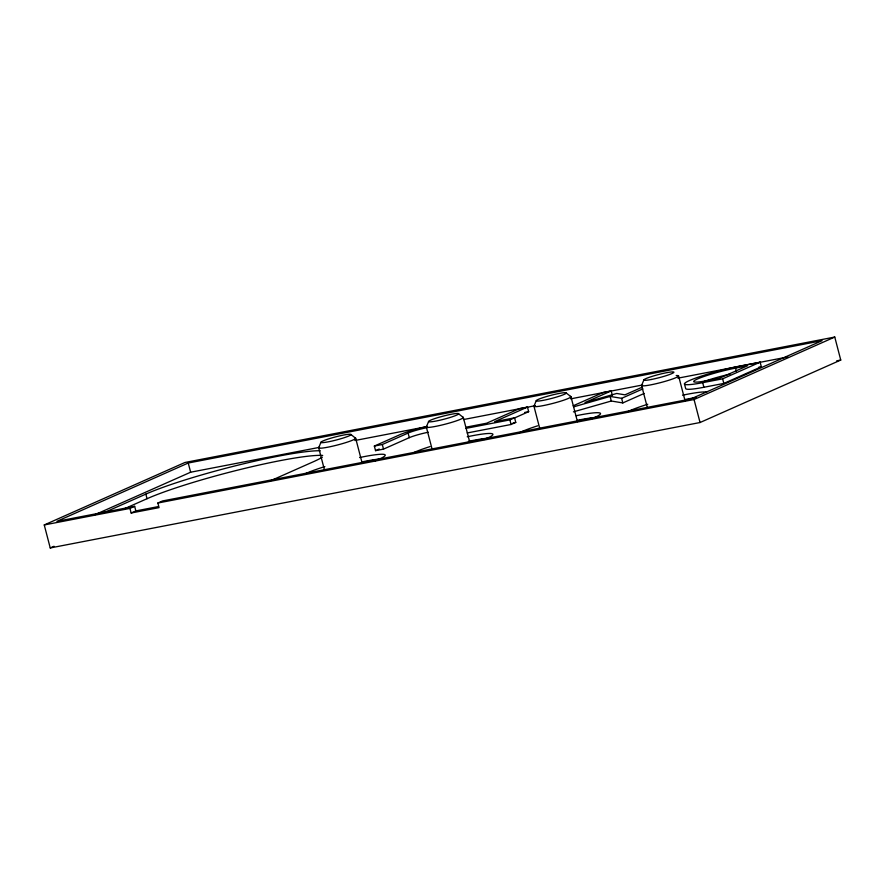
<?xml version="1.0" encoding="UTF-8"?>
<svg xmlns="http://www.w3.org/2000/svg" width="885" height="885" viewBox="0 0 885 885"><rect width="100%" height="100%" fill="white"/><g stroke="black" fill="none" stroke-linecap="round" stroke-linejoin="round"><path stroke-width="1.33" d="M320.956 442.29L318.688 447.777L324.507 470.112M428.594 421.514L426.327 427.001L432.145 449.337M536.233 400.739L533.954 406.226L539.773 428.561M643.871 379.964L641.592 385.451L647.411 407.786M44.25 524.949L184.954 462.479L834.765 337.052L840.75 360.051L700.046 422.521L50.235 547.948L44.25 524.949L129.962 508.41L134.653 506.331L135.847 510.922L131.157 513.012L129.962 508.41M131.157 513.012L159.068 507.625L157.862 503.023L162.552 500.943L690.776 398.98L822.099 340.67L188.239 463.021L56.917 521.331L134.653 506.331M94.662 514.827L190.629 472.214L319.573 447.334M103.445 512.935L145.848 494.107A100.337 10.31 -14.6 0 1 237.611 465.256A100.337 10.31 -14.6 0 1 320.259 450.775M123.347 509.229L147.043 498.709A100.337 10.31 -14.6 0 1 240.62 469.404A100.337 10.31 -14.6 0 1 322.704 455.432M50.235 547.948L54.007 546.277M269.637 481.163L313.279 461.793A100.337 10.31 -14.6 0 0 322.383 457.18M428.296 432.234A14.337 1.471 -14.6 0 0 409.301 437.666L383.515 449.115L375.539 450.653L374.344 446.062L400.131 434.601A23.884 2.456 -14.6 0 1 426.238 426.725M374.344 446.062L382.309 444.513L408.107 433.064A14.337 1.471 -14.6 0 1 427.101 427.632M375.539 450.653L379.223 449.016M513.51 418.406L528.666 411.68L527.471 407.078L494.638 421.658L514.572 417.808L515.767 422.41L511.076 424.49L467.225 432.953M466.03 428.362L509.882 419.899L514.572 417.808M573.192 405.795L603.216 392.464L611.192 390.927L612.387 395.518M611.192 390.927L584.985 402.553L616.734 393.471L624.965 394.843L642.433 387.088M573.535 406.879L610.108 396.425L621.613 398.327L642.875 388.891M573.425 411.857L611.303 401.016L622.819 402.929L644.081 393.482M760.138 362.175L740.214 366.014A38.221 3.927 -14.6 0 0 689.559 380.506A38.221 3.927 -14.6 0 0 702.69 382.674L722.625 378.835L760.138 362.175L761.343 366.766L723.819 383.426L703.885 387.276A38.221 3.927 -14.6 0 1 685.643 388.449L684.448 383.847M157.862 503.023L694.05 399.522L834.765 337.052M527.471 407.078L519.495 408.616L486.661 423.196L466.738 427.046M354.863 440.52L426.802 426.636M463.452 419.556L535.392 405.673M570.681 398.858L642.61 384.975M677.91 378.172L787.849 356.943M735.524 368.105L747.482 365.793L719.339 378.293L707.38 380.594A28.663 2.943 -14.6 0 1 697.524 378.968A28.663 2.943 -14.6 0 1 735.524 368.105L736.42 371.556M524.683 412.454L528.666 411.68M758.677 367.286L761.343 366.766M513.112 422.919L515.767 422.41M836.679 360.837L840.75 360.051M135.847 510.922L158.437 506.563M566.289 393.017A15.532 1.593 -14.6 0 1 543.633 400.263A15.532 1.593 -14.6 0 1 543.855 397.354A15.532 1.593 -14.6 0 1 566.289 393.017L570.958 396.734L577.462 421.691M458.651 413.793A15.532 1.593 -14.6 0 1 436.006 421.039A15.532 1.593 -14.6 0 1 436.216 418.129A15.532 1.593 -14.6 0 1 458.651 413.793L463.32 417.51L469.824 442.478M351.013 434.568A15.532 1.593 -14.6 0 1 328.368 441.814A15.532 1.593 -14.6 0 1 328.578 438.905A15.532 1.593 -14.6 0 1 351.013 434.568L355.681 438.285L362.186 463.253M722.625 378.835L723.819 383.426M702.69 382.674L703.885 387.276M694.05 399.522L700.046 422.521M678.596 375.959L685.101 400.916M621.613 398.327L622.819 402.929M610.108 396.425L611.303 401.016M509.882 419.899L511.076 424.49M408.107 433.064L409.301 437.666M382.309 444.513L383.515 449.115M188.239 463.021L190.629 472.214M145.848 494.107L147.043 498.709M703.188 381.789A28.663 2.943 -14.6 0 1 730.048 374.112M627.332 411.879A43.476 4.469 -14.6 0 1 647.765 404.257M682.512 395.219A43.476 4.469 -14.6 0 1 706.827 392.044M576.135 415.729A43.476 4.469 -14.6 0 1 590.461 419.224M519.694 432.654A43.476 4.469 -14.6 0 1 537.704 425.796M467.236 436.77A43.476 4.469 -14.6 0 1 483.995 439.546M414.534 452.257A43.476 4.469 -14.6 0 1 430.066 446.571M359.598 457.545A43.476 4.469 -14.6 0 1 375.185 460.775M304.418 474.205A43.476 4.469 -14.6 0 1 324.861 466.583M570.371 396.358A19.116 1.969 -14.6 0 1 552.306 403.549A19.116 1.969 -14.6 0 1 534.628 405.529M676.195 375.561A19.116 1.969 -14.6 0 1 662.356 382.132A19.116 1.969 -14.6 0 1 642.267 384.754M462.733 417.134A19.116 1.969 -14.6 0 1 444.668 424.324A19.116 1.969 -14.6 0 1 426.99 426.305M355.095 437.909A19.116 1.969 -14.6 0 1 337.03 445.1A19.116 1.969 -14.6 0 1 319.352 447.08M684.968 399.555A43.476 4.469 -14.6 0 1 696.163 397.498M577.33 420.331A43.476 4.469 -14.6 0 1 595.14 417.454M468.43 441.372A43.476 4.469 -14.6 0 1 488.631 438.141M362.065 461.881A43.476 4.469 -14.6 0 1 379.864 459.005M651.272 379.488A15.532 1.593 -14.6 0 0 673.928 372.242A15.532 1.593 -14.6 0 0 651.482 376.579A15.532 1.593 -14.6 0 0 651.272 379.488"/></g></svg>
